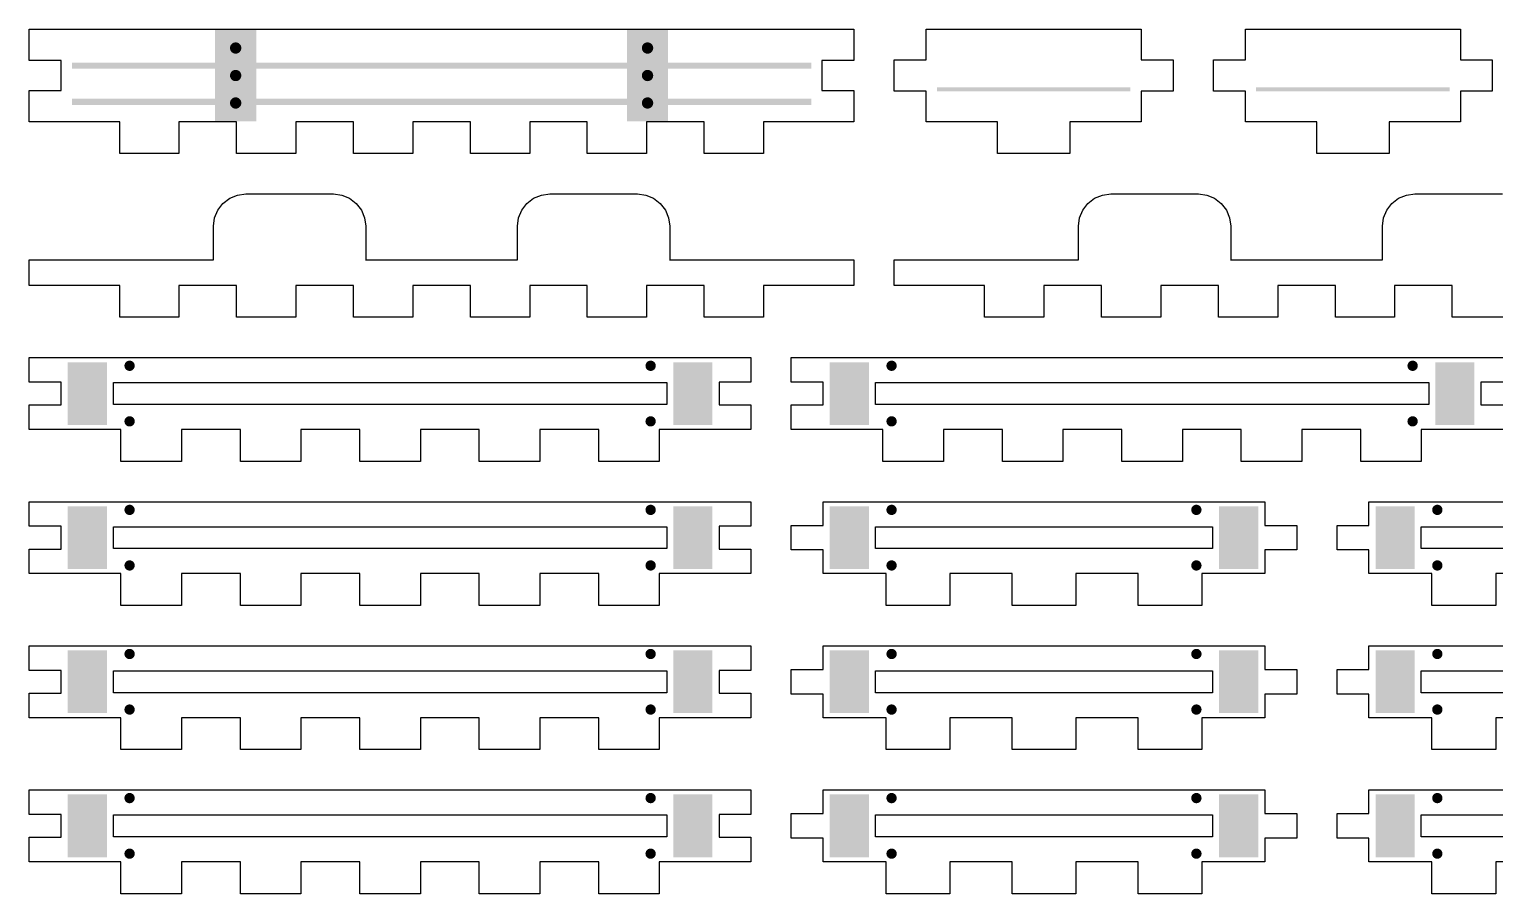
# Model space of a CAD drawing. Header units: millimetres. Extents: x 6 to 294, y 109 to 451.
# Drawn here: x 6 to 148.3, y 109 to 192.9 of the extents above; entities that cross this region are included whole.
import ezdxf

# ---------------------------------------------------------------- set-up
doc = ezdxf.new("R2010")
doc.units = ezdxf.units.MM
doc.layers.add('CUT', color=1, linetype='Continuous')
doc.layers.add('RASTER', color=7, linetype='Continuous')

msp = doc.modelspace()

# ---------------------------------------------------------------- hatches: boundary and pattern name
at = {"layer": 'RASTER'}
for points in [[(24, 192.901), (28, 192.901), (28, 184.001), (24, 184.001)], [(64, 192.901), (68, 192.901), (68, 184.001), (64, 184.001)], [(26.55, 191.121), (26.545, 191.049), (26.531, 190.978), (26.508, 190.91), (26.476, 190.846), (26.436, 190.786), (26.389, 190.732), (26.335, 190.684), (26.275, 190.644), (26.21, 190.613), (26.142, 190.59), (26.072, 190.575), (26, 190.571), (25.928, 190.575), (25.858, 190.59), (25.79, 190.613), (25.725, 190.644), (25.665, 190.684), (25.611, 190.732), (25.564, 190.786), (25.524, 190.846), (25.492, 190.91), (25.469, 190.978), (25.455, 191.049), (25.45, 191.121), (25.455, 191.193), (25.469, 191.263), (25.492, 191.331), (25.524, 191.396), (25.564, 191.456), (25.611, 191.51), (25.665, 191.557), (25.725, 191.597), (25.79, 191.629), (25.858, 191.652), (25.928, 191.666), (26, 191.671), (26.072, 191.666), (26.142, 191.652), (26.21, 191.629), (26.275, 191.597), (26.335, 191.557), (26.389, 191.51), (26.436, 191.456), (26.476, 191.396), (26.508, 191.331), (26.531, 191.263), (26.545, 191.193)], [(66.55, 191.121), (66.545, 191.049), (66.531, 190.978), (66.508, 190.91), (66.476, 190.846), (66.436, 190.786), (66.389, 190.732), (66.335, 190.684), (66.275, 190.644), (66.21, 190.613), (66.142, 190.59), (66.072, 190.575), (66, 190.571), (65.928, 190.575), (65.858, 190.59), (65.79, 190.613), (65.725, 190.644), (65.665, 190.684), (65.611, 190.732), (65.564, 190.786), (65.524, 190.846), (65.492, 190.91), (65.469, 190.978), (65.455, 191.049), (65.45, 191.121), (65.455, 191.193), (65.469, 191.263), (65.492, 191.331), (65.524, 191.396), (65.564, 191.456), (65.611, 191.51), (65.665, 191.557), (65.725, 191.597), (65.79, 191.629), (65.858, 191.652), (65.928, 191.666), (66, 191.671), (66.072, 191.666), (66.142, 191.652), (66.21, 191.629), (66.275, 191.597), (66.335, 191.557), (66.389, 191.51), (66.436, 191.456), (66.476, 191.396), (66.508, 191.331), (66.531, 191.263), (66.545, 191.193)], [(10.1, 189.701), (81.9, 189.701), (81.9, 189.101), (10.1, 189.101)], [(26.55, 188.451), (26.545, 188.379), (26.531, 188.308), (26.508, 188.24), (26.476, 188.176), (26.436, 188.116), (26.389, 188.062), (26.335, 188.014), (26.275, 187.974), (26.21, 187.943), (26.142, 187.92), (26.072, 187.905), (26, 187.901), (25.928, 187.905), (25.858, 187.92), (25.79, 187.943), (25.725, 187.974), (25.665, 188.014), (25.611, 188.062), (25.564, 188.116), (25.524, 188.176), (25.492, 188.24), (25.469, 188.308), (25.455, 188.379), (25.45, 188.451), (25.455, 188.523), (25.469, 188.593), (25.492, 188.661), (25.524, 188.726), (25.564, 188.786), (25.611, 188.84), (25.665, 188.887), (25.725, 188.927), (25.79, 188.959), (25.858, 188.982), (25.928, 188.996), (26, 189.001), (26.072, 188.996), (26.142, 188.982), (26.21, 188.959), (26.275, 188.927), (26.335, 188.887), (26.389, 188.84), (26.436, 188.786), (26.476, 188.726), (26.508, 188.661), (26.531, 188.593), (26.545, 188.523)], [(66.55, 188.451), (66.545, 188.379), (66.531, 188.308), (66.508, 188.24), (66.476, 188.176), (66.436, 188.116), (66.389, 188.062), (66.335, 188.014), (66.275, 187.974), (66.21, 187.943), (66.142, 187.92), (66.072, 187.905), (66, 187.901), (65.928, 187.905), (65.858, 187.92), (65.79, 187.943), (65.725, 187.974), (65.665, 188.014), (65.611, 188.062), (65.564, 188.116), (65.524, 188.176), (65.492, 188.24), (65.469, 188.308), (65.455, 188.379), (65.45, 188.451), (65.455, 188.523), (65.469, 188.593), (65.492, 188.661), (65.524, 188.726), (65.564, 188.786), (65.611, 188.84), (65.665, 188.887), (65.725, 188.927), (65.79, 188.959), (65.858, 188.982), (65.928, 188.996), (66, 189.001), (66.072, 188.996), (66.142, 188.982), (66.21, 188.959), (66.275, 188.927), (66.335, 188.887), (66.389, 188.84), (66.436, 188.786), (66.476, 188.726), (66.508, 188.661), (66.531, 188.593), (66.545, 188.523)], [(94.1, 187.301), (112.9, 187.301), (112.9, 186.901), (94.1, 186.901)], [(125.1, 187.301), (143.9, 187.301), (143.9, 186.901), (125.1, 186.901)], [(10.1, 186.201), (81.9, 186.201), (81.9, 185.601), (10.1, 185.601)], [(26.55, 185.781), (26.545, 185.709), (26.531, 185.638), (26.508, 185.57), (26.476, 185.506), (26.436, 185.446), (26.389, 185.392), (26.335, 185.344), (26.275, 185.304), (26.21, 185.273), (26.142, 185.25), (26.072, 185.235), (26, 185.231), (25.928, 185.235), (25.858, 185.25), (25.79, 185.273), (25.725, 185.304), (25.665, 185.344), (25.611, 185.392), (25.564, 185.446), (25.524, 185.506), (25.492, 185.57), (25.469, 185.638), (25.455, 185.709), (25.45, 185.781), (25.455, 185.853), (25.469, 185.923), (25.492, 185.991), (25.524, 186.056), (25.564, 186.116), (25.611, 186.17), (25.665, 186.217), (25.725, 186.257), (25.79, 186.289), (25.858, 186.312), (25.928, 186.326), (26, 186.331), (26.072, 186.326), (26.142, 186.312), (26.21, 186.289), (26.275, 186.257), (26.335, 186.217), (26.389, 186.17), (26.436, 186.116), (26.476, 186.056), (26.508, 185.991), (26.531, 185.923), (26.545, 185.853)], [(66.55, 185.781), (66.545, 185.709), (66.531, 185.638), (66.508, 185.57), (66.476, 185.506), (66.436, 185.446), (66.389, 185.392), (66.335, 185.344), (66.275, 185.304), (66.21, 185.273), (66.142, 185.25), (66.072, 185.235), (66, 185.231), (65.928, 185.235), (65.858, 185.25), (65.79, 185.273), (65.725, 185.304), (65.665, 185.344), (65.611, 185.392), (65.564, 185.446), (65.524, 185.506), (65.492, 185.57), (65.469, 185.638), (65.455, 185.709), (65.45, 185.781), (65.455, 185.853), (65.469, 185.923), (65.492, 185.991), (65.524, 186.056), (65.564, 186.116), (65.611, 186.17), (65.665, 186.217), (65.725, 186.257), (65.79, 186.289), (65.858, 186.312), (65.928, 186.326), (66, 186.331), (66.072, 186.326), (66.142, 186.312), (66.21, 186.289), (66.275, 186.257), (66.335, 186.217), (66.389, 186.17), (66.436, 186.116), (66.476, 186.056), (66.508, 185.991), (66.531, 185.923), (66.545, 185.853)], [(9.7, 160.601), (13.5, 160.601), (13.5, 154.501), (9.7, 154.501)], [(16.2, 160.251), (16.196, 160.186), (16.183, 160.121), (16.162, 160.059), (16.133, 160.001), (16.097, 159.946), (16.054, 159.897), (16.004, 159.854), (15.95, 159.818), (15.891, 159.789), (15.829, 159.768), (15.765, 159.755), (15.7, 159.751), (15.635, 159.755), (15.571, 159.768), (15.509, 159.789), (15.45, 159.818), (15.396, 159.854), (15.346, 159.897), (15.303, 159.946), (15.267, 160.001), (15.238, 160.059), (15.217, 160.121), (15.204, 160.186), (15.2, 160.251), (15.204, 160.316), (15.217, 160.38), (15.238, 160.442), (15.267, 160.501), (15.303, 160.555), (15.346, 160.604), (15.396, 160.647), (15.45, 160.684), (15.509, 160.713), (15.571, 160.734), (15.635, 160.747), (15.7, 160.751), (15.765, 160.747), (15.829, 160.734), (15.891, 160.713), (15.95, 160.684), (16.004, 160.647), (16.054, 160.604), (16.097, 160.555), (16.133, 160.501), (16.162, 160.442), (16.183, 160.38), (16.196, 160.316)], [(66.8, 160.251), (66.796, 160.186), (66.783, 160.121), (66.762, 160.059), (66.733, 160.001), (66.697, 159.946), (66.654, 159.897), (66.604, 159.854), (66.55, 159.818), (66.491, 159.789), (66.429, 159.768), (66.365, 159.755), (66.3, 159.751), (66.235, 159.755), (66.171, 159.768), (66.109, 159.789), (66.05, 159.818), (65.996, 159.854), (65.946, 159.897), (65.903, 159.946), (65.867, 160.001), (65.838, 160.059), (65.817, 160.121), (65.804, 160.186), (65.8, 160.251), (65.804, 160.316), (65.817, 160.38), (65.838, 160.442), (65.867, 160.501), (65.903, 160.555), (65.946, 160.604), (65.996, 160.647), (66.05, 160.684), (66.109, 160.713), (66.171, 160.734), (66.235, 160.747), (66.3, 160.751), (66.365, 160.747), (66.429, 160.734), (66.491, 160.713), (66.55, 160.684), (66.604, 160.647), (66.654, 160.604), (66.697, 160.555), (66.733, 160.501), (66.762, 160.442), (66.783, 160.38), (66.796, 160.316)], [(68.5, 160.601), (72.3, 160.601), (72.3, 154.501), (68.5, 154.501)], [(83.7, 160.601), (87.5, 160.601), (87.5, 154.501), (83.7, 154.501)], [(90.2, 160.251), (90.196, 160.186), (90.183, 160.121), (90.162, 160.059), (90.133, 160.001), (90.097, 159.946), (90.054, 159.897), (90.004, 159.854), (89.95, 159.818), (89.891, 159.789), (89.829, 159.768), (89.765, 159.755), (89.7, 159.751), (89.635, 159.755), (89.571, 159.768), (89.509, 159.789), (89.45, 159.818), (89.396, 159.854), (89.346, 159.897), (89.303, 159.946), (89.267, 160.001), (89.238, 160.059), (89.217, 160.121), (89.204, 160.186), (89.2, 160.251), (89.204, 160.316), (89.217, 160.38), (89.238, 160.442), (89.267, 160.501), (89.303, 160.555), (89.346, 160.604), (89.396, 160.647), (89.45, 160.684), (89.509, 160.713), (89.571, 160.734), (89.635, 160.747), (89.7, 160.751), (89.765, 160.747), (89.829, 160.734), (89.891, 160.713), (89.95, 160.684), (90.004, 160.647), (90.054, 160.604), (90.097, 160.555), (90.133, 160.501), (90.162, 160.442), (90.183, 160.38), (90.196, 160.316)], [(140.8, 160.251), (140.796, 160.186), (140.783, 160.121), (140.762, 160.059), (140.733, 160.001), (140.697, 159.946), (140.654, 159.897), (140.604, 159.854), (140.55, 159.818), (140.491, 159.789), (140.429, 159.768), (140.365, 159.755), (140.3, 159.751), (140.235, 159.755), (140.171, 159.768), (140.109, 159.789), (140.05, 159.818), (139.996, 159.854), (139.946, 159.897), (139.903, 159.946), (139.867, 160.001), (139.838, 160.059), (139.817, 160.121), (139.804, 160.186), (139.8, 160.251), (139.804, 160.316), (139.817, 160.38), (139.838, 160.442), (139.867, 160.501), (139.903, 160.555), (139.946, 160.604), (139.996, 160.647), (140.05, 160.684), (140.109, 160.713), (140.171, 160.734), (140.235, 160.747), (140.3, 160.751), (140.365, 160.747), (140.429, 160.734), (140.491, 160.713), (140.55, 160.684), (140.604, 160.647), (140.654, 160.604), (140.697, 160.555), (140.733, 160.501), (140.762, 160.442), (140.783, 160.38), (140.796, 160.316)], [(142.5, 160.601), (146.3, 160.601), (146.3, 154.501), (142.5, 154.501)], [(16.2, 154.851), (16.196, 154.786), (16.183, 154.721), (16.162, 154.659), (16.133, 154.601), (16.097, 154.546), (16.054, 154.497), (16.004, 154.454), (15.95, 154.418), (15.891, 154.389), (15.829, 154.368), (15.765, 154.355), (15.7, 154.351), (15.635, 154.355), (15.571, 154.368), (15.509, 154.389), (15.45, 154.418), (15.396, 154.454), (15.346, 154.497), (15.303, 154.546), (15.267, 154.601), (15.238, 154.659), (15.217, 154.721), (15.204, 154.786), (15.2, 154.851), (15.204, 154.916), (15.217, 154.98), (15.238, 155.042), (15.267, 155.101), (15.303, 155.155), (15.346, 155.204), (15.396, 155.247), (15.45, 155.284), (15.509, 155.313), (15.571, 155.334), (15.635, 155.347), (15.7, 155.351), (15.765, 155.347), (15.829, 155.334), (15.891, 155.313), (15.95, 155.284), (16.004, 155.247), (16.054, 155.204), (16.097, 155.155), (16.133, 155.101), (16.162, 155.042), (16.183, 154.98), (16.196, 154.916)], [(66.8, 154.851), (66.796, 154.786), (66.783, 154.721), (66.762, 154.659), (66.733, 154.601), (66.697, 154.546), (66.654, 154.497), (66.604, 154.454), (66.55, 154.418), (66.491, 154.389), (66.429, 154.368), (66.365, 154.355), (66.3, 154.351), (66.235, 154.355), (66.171, 154.368), (66.109, 154.389), (66.05, 154.418), (65.996, 154.454), (65.946, 154.497), (65.903, 154.546), (65.867, 154.601), (65.838, 154.659), (65.817, 154.721), (65.804, 154.786), (65.8, 154.851), (65.804, 154.916), (65.817, 154.98), (65.838, 155.042), (65.867, 155.101), (65.903, 155.155), (65.946, 155.204), (65.996, 155.247), (66.05, 155.284), (66.109, 155.313), (66.171, 155.334), (66.235, 155.347), (66.3, 155.351), (66.365, 155.347), (66.429, 155.334), (66.491, 155.313), (66.55, 155.284), (66.604, 155.247), (66.654, 155.204), (66.697, 155.155), (66.733, 155.101), (66.762, 155.042), (66.783, 154.98), (66.796, 154.916)], [(90.2, 154.851), (90.196, 154.786), (90.183, 154.721), (90.162, 154.659), (90.133, 154.601), (90.097, 154.546), (90.054, 154.497), (90.004, 154.454), (89.95, 154.418), (89.891, 154.389), (89.829, 154.368), (89.765, 154.355), (89.7, 154.351), (89.635, 154.355), (89.571, 154.368), (89.509, 154.389), (89.45, 154.418), (89.396, 154.454), (89.346, 154.497), (89.303, 154.546), (89.267, 154.601), (89.238, 154.659), (89.217, 154.721), (89.204, 154.786), (89.2, 154.851), (89.204, 154.916), (89.217, 154.98), (89.238, 155.042), (89.267, 155.101), (89.303, 155.155), (89.346, 155.204), (89.396, 155.247), (89.45, 155.284), (89.509, 155.313), (89.571, 155.334), (89.635, 155.347), (89.7, 155.351), (89.765, 155.347), (89.829, 155.334), (89.891, 155.313), (89.95, 155.284), (90.004, 155.247), (90.054, 155.204), (90.097, 155.155), (90.133, 155.101), (90.162, 155.042), (90.183, 154.98), (90.196, 154.916)], [(140.8, 154.851), (140.796, 154.786), (140.783, 154.721), (140.762, 154.659), (140.733, 154.601), (140.697, 154.546), (140.654, 154.497), (140.604, 154.454), (140.55, 154.418), (140.491, 154.389), (140.429, 154.368), (140.365, 154.355), (140.3, 154.351), (140.235, 154.355), (140.171, 154.368), (140.109, 154.389), (140.05, 154.418), (139.996, 154.454), (139.946, 154.497), (139.903, 154.546), (139.867, 154.601), (139.838, 154.659), (139.817, 154.721), (139.804, 154.786), (139.8, 154.851), (139.804, 154.916), (139.817, 154.98), (139.838, 155.042), (139.867, 155.101), (139.903, 155.155), (139.946, 155.204), (139.996, 155.247), (140.05, 155.284), (140.109, 155.313), (140.171, 155.334), (140.235, 155.347), (140.3, 155.351), (140.365, 155.347), (140.429, 155.334), (140.491, 155.313), (140.55, 155.284), (140.604, 155.247), (140.654, 155.204), (140.697, 155.155), (140.733, 155.101), (140.762, 155.042), (140.783, 154.98), (140.796, 154.916)], [(9.7, 146.601), (13.5, 146.601), (13.5, 140.501), (9.7, 140.501)], [(16.2, 146.251), (16.196, 146.186), (16.183, 146.121), (16.162, 146.059), (16.133, 146.001), (16.097, 145.946), (16.054, 145.897), (16.004, 145.854), (15.95, 145.818), (15.891, 145.789), (15.829, 145.768), (15.765, 145.755), (15.7, 145.751), (15.635, 145.755), (15.571, 145.768), (15.509, 145.789), (15.45, 145.818), (15.396, 145.854), (15.346, 145.897), (15.303, 145.946), (15.267, 146.001), (15.238, 146.059), (15.217, 146.121), (15.204, 146.186), (15.2, 146.251), (15.204, 146.316), (15.217, 146.38), (15.238, 146.442), (15.267, 146.501), (15.303, 146.555), (15.346, 146.604), (15.396, 146.647), (15.45, 146.684), (15.509, 146.713), (15.571, 146.734), (15.635, 146.747), (15.7, 146.751), (15.765, 146.747), (15.829, 146.734), (15.891, 146.713), (15.95, 146.684), (16.004, 146.647), (16.054, 146.604), (16.097, 146.555), (16.133, 146.501), (16.162, 146.442), (16.183, 146.38), (16.196, 146.316)], [(66.8, 146.251), (66.796, 146.186), (66.783, 146.121), (66.762, 146.059), (66.733, 146.001), (66.697, 145.946), (66.654, 145.897), (66.604, 145.854), (66.55, 145.818), (66.491, 145.789), (66.429, 145.768), (66.365, 145.755), (66.3, 145.751), (66.235, 145.755), (66.171, 145.768), (66.109, 145.789), (66.05, 145.818), (65.996, 145.854), (65.946, 145.897), (65.903, 145.946), (65.867, 146.001), (65.838, 146.059), (65.817, 146.121), (65.804, 146.186), (65.8, 146.251), (65.804, 146.316), (65.817, 146.38), (65.838, 146.442), (65.867, 146.501), (65.903, 146.555), (65.946, 146.604), (65.996, 146.647), (66.05, 146.684), (66.109, 146.713), (66.171, 146.734), (66.235, 146.747), (66.3, 146.751), (66.365, 146.747), (66.429, 146.734), (66.491, 146.713), (66.55, 146.684), (66.604, 146.647), (66.654, 146.604), (66.697, 146.555), (66.733, 146.501), (66.762, 146.442), (66.783, 146.38), (66.796, 146.316)], [(68.5, 146.601), (72.3, 146.601), (72.3, 140.501), (68.5, 140.501)], [(83.7, 146.601), (87.5, 146.601), (87.5, 140.501), (83.7, 140.501)], [(90.2, 146.251), (90.196, 146.186), (90.183, 146.121), (90.162, 146.059), (90.133, 146.001), (90.097, 145.946), (90.054, 145.897), (90.004, 145.854), (89.95, 145.818), (89.891, 145.789), (89.829, 145.768), (89.765, 145.755), (89.7, 145.751), (89.635, 145.755), (89.571, 145.768), (89.509, 145.789), (89.45, 145.818), (89.396, 145.854), (89.346, 145.897), (89.303, 145.946), (89.267, 146.001), (89.238, 146.059), (89.217, 146.121), (89.204, 146.186), (89.2, 146.251), (89.204, 146.316), (89.217, 146.38), (89.238, 146.442), (89.267, 146.501), (89.303, 146.555), (89.346, 146.604), (89.396, 146.647), (89.45, 146.684), (89.509, 146.713), (89.571, 146.734), (89.635, 146.747), (89.7, 146.751), (89.765, 146.747), (89.829, 146.734), (89.891, 146.713), (89.95, 146.684), (90.004, 146.647), (90.054, 146.604), (90.097, 146.555), (90.133, 146.501), (90.162, 146.442), (90.183, 146.38), (90.196, 146.316)], [(119.8, 146.251), (119.796, 146.186), (119.783, 146.121), (119.762, 146.059), (119.733, 146.001), (119.697, 145.946), (119.654, 145.897), (119.604, 145.854), (119.55, 145.818), (119.491, 145.789), (119.429, 145.768), (119.365, 145.755), (119.3, 145.751), (119.235, 145.755), (119.171, 145.768), (119.109, 145.789), (119.05, 145.818), (118.996, 145.854), (118.946, 145.897), (118.903, 145.946), (118.867, 146.001), (118.838, 146.059), (118.817, 146.121), (118.804, 146.186), (118.8, 146.251), (118.804, 146.316), (118.817, 146.38), (118.838, 146.442), (118.867, 146.501), (118.903, 146.555), (118.946, 146.604), (118.996, 146.647), (119.05, 146.684), (119.109, 146.713), (119.171, 146.734), (119.235, 146.747), (119.3, 146.751), (119.365, 146.747), (119.429, 146.734), (119.491, 146.713), (119.55, 146.684), (119.604, 146.647), (119.654, 146.604), (119.697, 146.555), (119.733, 146.501), (119.762, 146.442), (119.783, 146.38), (119.796, 146.316)], [(121.5, 146.601), (125.3, 146.601), (125.3, 140.501), (121.5, 140.501)], [(136.7, 146.601), (140.5, 146.601), (140.5, 140.501), (136.7, 140.501)], [(143.2, 146.251), (143.196, 146.186), (143.183, 146.121), (143.162, 146.059), (143.133, 146.001), (143.097, 145.946), (143.054, 145.897), (143.004, 145.854), (142.95, 145.818), (142.891, 145.789), (142.829, 145.768), (142.765, 145.755), (142.7, 145.751), (142.635, 145.755), (142.571, 145.768), (142.509, 145.789), (142.45, 145.818), (142.396, 145.854), (142.346, 145.897), (142.303, 145.946), (142.267, 146.001), (142.238, 146.059), (142.217, 146.121), (142.204, 146.186), (142.2, 146.251), (142.204, 146.316), (142.217, 146.38), (142.238, 146.442), (142.267, 146.501), (142.303, 146.555), (142.346, 146.604), (142.396, 146.647), (142.45, 146.684), (142.509, 146.713), (142.571, 146.734), (142.635, 146.747), (142.7, 146.751), (142.765, 146.747), (142.829, 146.734), (142.891, 146.713), (142.95, 146.684), (143.004, 146.647), (143.054, 146.604), (143.097, 146.555), (143.133, 146.501), (143.162, 146.442), (143.183, 146.38), (143.196, 146.316)], [(16.2, 140.851), (16.196, 140.786), (16.183, 140.721), (16.162, 140.659), (16.133, 140.601), (16.097, 140.546), (16.054, 140.497), (16.004, 140.454), (15.95, 140.418), (15.891, 140.389), (15.829, 140.368), (15.765, 140.355), (15.7, 140.351), (15.635, 140.355), (15.571, 140.368), (15.509, 140.389), (15.45, 140.418), (15.396, 140.454), (15.346, 140.497), (15.303, 140.546), (15.267, 140.601), (15.238, 140.659), (15.217, 140.721), (15.204, 140.786), (15.2, 140.851), (15.204, 140.916), (15.217, 140.98), (15.238, 141.042), (15.267, 141.101), (15.303, 141.155), (15.346, 141.204), (15.396, 141.247), (15.45, 141.284), (15.509, 141.313), (15.571, 141.334), (15.635, 141.347), (15.7, 141.351), (15.765, 141.347), (15.829, 141.334), (15.891, 141.313), (15.95, 141.284), (16.004, 141.247), (16.054, 141.204), (16.097, 141.155), (16.133, 141.101), (16.162, 141.042), (16.183, 140.98), (16.196, 140.916)], [(66.8, 140.851), (66.796, 140.786), (66.783, 140.721), (66.762, 140.659), (66.733, 140.601), (66.697, 140.546), (66.654, 140.497), (66.604, 140.454), (66.55, 140.418), (66.491, 140.389), (66.429, 140.368), (66.365, 140.355), (66.3, 140.351), (66.235, 140.355), (66.171, 140.368), (66.109, 140.389), (66.05, 140.418), (65.996, 140.454), (65.946, 140.497), (65.903, 140.546), (65.867, 140.601), (65.838, 140.659), (65.817, 140.721), (65.804, 140.786), (65.8, 140.851), (65.804, 140.916), (65.817, 140.98), (65.838, 141.042), (65.867, 141.101), (65.903, 141.155), (65.946, 141.204), (65.996, 141.247), (66.05, 141.284), (66.109, 141.313), (66.171, 141.334), (66.235, 141.347), (66.3, 141.351), (66.365, 141.347), (66.429, 141.334), (66.491, 141.313), (66.55, 141.284), (66.604, 141.247), (66.654, 141.204), (66.697, 141.155), (66.733, 141.101), (66.762, 141.042), (66.783, 140.98), (66.796, 140.916)], [(90.2, 140.851), (90.196, 140.786), (90.183, 140.721), (90.162, 140.659), (90.133, 140.601), (90.097, 140.546), (90.054, 140.497), (90.004, 140.454), (89.95, 140.418), (89.891, 140.389), (89.829, 140.368), (89.765, 140.355), (89.7, 140.351), (89.635, 140.355), (89.571, 140.368), (89.509, 140.389), (89.45, 140.418), (89.396, 140.454), (89.346, 140.497), (89.303, 140.546), (89.267, 140.601), (89.238, 140.659), (89.217, 140.721), (89.204, 140.786), (89.2, 140.851), (89.204, 140.916), (89.217, 140.98), (89.238, 141.042), (89.267, 141.101), (89.303, 141.155), (89.346, 141.204), (89.396, 141.247), (89.45, 141.284), (89.509, 141.313), (89.571, 141.334), (89.635, 141.347), (89.7, 141.351), (89.765, 141.347), (89.829, 141.334), (89.891, 141.313), (89.95, 141.284), (90.004, 141.247), (90.054, 141.204), (90.097, 141.155), (90.133, 141.101), (90.162, 141.042), (90.183, 140.98), (90.196, 140.916)], [(119.8, 140.851), (119.796, 140.786), (119.783, 140.721), (119.762, 140.659), (119.733, 140.601), (119.697, 140.546), (119.654, 140.497), (119.604, 140.454), (119.55, 140.418), (119.491, 140.389), (119.429, 140.368), (119.365, 140.355), (119.3, 140.351), (119.235, 140.355), (119.171, 140.368), (119.109, 140.389), (119.05, 140.418), (118.996, 140.454), (118.946, 140.497), (118.903, 140.546), (118.867, 140.601), (118.838, 140.659), (118.817, 140.721), (118.804, 140.786), (118.8, 140.851), (118.804, 140.916), (118.817, 140.98), (118.838, 141.042), (118.867, 141.101), (118.903, 141.155), (118.946, 141.204), (118.996, 141.247), (119.05, 141.284), (119.109, 141.313), (119.171, 141.334), (119.235, 141.347), (119.3, 141.351), (119.365, 141.347), (119.429, 141.334), (119.491, 141.313), (119.55, 141.284), (119.604, 141.247), (119.654, 141.204), (119.697, 141.155), (119.733, 141.101), (119.762, 141.042), (119.783, 140.98), (119.796, 140.916)], [(143.2, 140.851), (143.196, 140.786), (143.183, 140.721), (143.162, 140.659), (143.133, 140.601), (143.097, 140.546), (143.054, 140.497), (143.004, 140.454), (142.95, 140.418), (142.891, 140.389), (142.829, 140.368), (142.765, 140.355), (142.7, 140.351), (142.635, 140.355), (142.571, 140.368), (142.509, 140.389), (142.45, 140.418), (142.396, 140.454), (142.346, 140.497), (142.303, 140.546), (142.267, 140.601), (142.238, 140.659), (142.217, 140.721), (142.204, 140.786), (142.2, 140.851), (142.204, 140.916), (142.217, 140.98), (142.238, 141.042), (142.267, 141.101), (142.303, 141.155), (142.346, 141.204), (142.396, 141.247), (142.45, 141.284), (142.509, 141.313), (142.571, 141.334), (142.635, 141.347), (142.7, 141.351), (142.765, 141.347), (142.829, 141.334), (142.891, 141.313), (142.95, 141.284), (143.004, 141.247), (143.054, 141.204), (143.097, 141.155), (143.133, 141.101), (143.162, 141.042), (143.183, 140.98), (143.196, 140.916)], [(9.7, 132.601), (13.5, 132.601), (13.5, 126.501), (9.7, 126.501)], [(16.2, 132.251), (16.196, 132.186), (16.183, 132.121), (16.162, 132.059), (16.133, 132.001), (16.097, 131.946), (16.054, 131.897), (16.004, 131.854), (15.95, 131.818), (15.891, 131.789), (15.829, 131.768), (15.765, 131.755), (15.7, 131.751), (15.635, 131.755), (15.571, 131.768), (15.509, 131.789), (15.45, 131.818), (15.396, 131.854), (15.346, 131.897), (15.303, 131.946), (15.267, 132.001), (15.238, 132.059), (15.217, 132.121), (15.204, 132.186), (15.2, 132.251), (15.204, 132.316), (15.217, 132.38), (15.238, 132.442), (15.267, 132.501), (15.303, 132.555), (15.346, 132.604), (15.396, 132.647), (15.45, 132.684), (15.509, 132.713), (15.571, 132.734), (15.635, 132.747), (15.7, 132.751), (15.765, 132.747), (15.829, 132.734), (15.891, 132.713), (15.95, 132.684), (16.004, 132.647), (16.054, 132.604), (16.097, 132.555), (16.133, 132.501), (16.162, 132.442), (16.183, 132.38), (16.196, 132.316)], [(66.8, 132.251), (66.796, 132.186), (66.783, 132.121), (66.762, 132.059), (66.733, 132.001), (66.697, 131.946), (66.654, 131.897), (66.604, 131.854), (66.55, 131.818), (66.491, 131.789), (66.429, 131.768), (66.365, 131.755), (66.3, 131.751), (66.235, 131.755), (66.171, 131.768), (66.109, 131.789), (66.05, 131.818), (65.996, 131.854), (65.946, 131.897), (65.903, 131.946), (65.867, 132.001), (65.838, 132.059), (65.817, 132.121), (65.804, 132.186), (65.8, 132.251), (65.804, 132.316), (65.817, 132.38), (65.838, 132.442), (65.867, 132.501), (65.903, 132.555), (65.946, 132.604), (65.996, 132.647), (66.05, 132.684), (66.109, 132.713), (66.171, 132.734), (66.235, 132.747), (66.3, 132.751), (66.365, 132.747), (66.429, 132.734), (66.491, 132.713), (66.55, 132.684), (66.604, 132.647), (66.654, 132.604), (66.697, 132.555), (66.733, 132.501), (66.762, 132.442), (66.783, 132.38), (66.796, 132.316)], [(68.5, 132.601), (72.3, 132.601), (72.3, 126.501), (68.5, 126.501)], [(83.7, 132.601), (87.5, 132.601), (87.5, 126.501), (83.7, 126.501)], [(90.2, 132.251), (90.196, 132.186), (90.183, 132.121), (90.162, 132.059), (90.133, 132.001), (90.097, 131.946), (90.054, 131.897), (90.004, 131.854), (89.95, 131.818), (89.891, 131.789), (89.829, 131.768), (89.765, 131.755), (89.7, 131.751), (89.635, 131.755), (89.571, 131.768), (89.509, 131.789), (89.45, 131.818), (89.396, 131.854), (89.346, 131.897), (89.303, 131.946), (89.267, 132.001), (89.238, 132.059), (89.217, 132.121), (89.204, 132.186), (89.2, 132.251), (89.204, 132.316), (89.217, 132.38), (89.238, 132.442), (89.267, 132.501), (89.303, 132.555), (89.346, 132.604), (89.396, 132.647), (89.45, 132.684), (89.509, 132.713), (89.571, 132.734), (89.635, 132.747), (89.7, 132.751), (89.765, 132.747), (89.829, 132.734), (89.891, 132.713), (89.95, 132.684), (90.004, 132.647), (90.054, 132.604), (90.097, 132.555), (90.133, 132.501), (90.162, 132.442), (90.183, 132.38), (90.196, 132.316)], [(119.8, 132.251), (119.796, 132.186), (119.783, 132.121), (119.762, 132.059), (119.733, 132.001), (119.697, 131.946), (119.654, 131.897), (119.604, 131.854), (119.55, 131.818), (119.491, 131.789), (119.429, 131.768), (119.365, 131.755), (119.3, 131.751), (119.235, 131.755), (119.171, 131.768), (119.109, 131.789), (119.05, 131.818), (118.996, 131.854), (118.946, 131.897), (118.903, 131.946), (118.867, 132.001), (118.838, 132.059), (118.817, 132.121), (118.804, 132.186), (118.8, 132.251), (118.804, 132.316), (118.817, 132.38), (118.838, 132.442), (118.867, 132.501), (118.903, 132.555), (118.946, 132.604), (118.996, 132.647), (119.05, 132.684), (119.109, 132.713), (119.171, 132.734), (119.235, 132.747), (119.3, 132.751), (119.365, 132.747), (119.429, 132.734), (119.491, 132.713), (119.55, 132.684), (119.604, 132.647), (119.654, 132.604), (119.697, 132.555), (119.733, 132.501), (119.762, 132.442), (119.783, 132.38), (119.796, 132.316)], [(121.5, 132.601), (125.3, 132.601), (125.3, 126.501), (121.5, 126.501)], [(136.7, 132.601), (140.5, 132.601), (140.5, 126.501), (136.7, 126.501)], [(143.2, 132.251), (143.196, 132.186), (143.183, 132.121), (143.162, 132.059), (143.133, 132.001), (143.097, 131.946), (143.054, 131.897), (143.004, 131.854), (142.95, 131.818), (142.891, 131.789), (142.829, 131.768), (142.765, 131.755), (142.7, 131.751), (142.635, 131.755), (142.571, 131.768), (142.509, 131.789), (142.45, 131.818), (142.396, 131.854), (142.346, 131.897), (142.303, 131.946), (142.267, 132.001), (142.238, 132.059), (142.217, 132.121), (142.204, 132.186), (142.2, 132.251), (142.204, 132.316), (142.217, 132.38), (142.238, 132.442), (142.267, 132.501), (142.303, 132.555), (142.346, 132.604), (142.396, 132.647), (142.45, 132.684), (142.509, 132.713), (142.571, 132.734), (142.635, 132.747), (142.7, 132.751), (142.765, 132.747), (142.829, 132.734), (142.891, 132.713), (142.95, 132.684), (143.004, 132.647), (143.054, 132.604), (143.097, 132.555), (143.133, 132.501), (143.162, 132.442), (143.183, 132.38), (143.196, 132.316)], [(16.2, 126.851), (16.196, 126.786), (16.183, 126.721), (16.162, 126.659), (16.133, 126.601), (16.097, 126.546), (16.054, 126.497), (16.004, 126.454), (15.95, 126.418), (15.891, 126.389), (15.829, 126.368), (15.765, 126.355), (15.7, 126.351), (15.635, 126.355), (15.571, 126.368), (15.509, 126.389), (15.45, 126.418), (15.396, 126.454), (15.346, 126.497), (15.303, 126.546), (15.267, 126.601), (15.238, 126.659), (15.217, 126.721), (15.204, 126.786), (15.2, 126.851), (15.204, 126.916), (15.217, 126.98), (15.238, 127.042), (15.267, 127.101), (15.303, 127.155), (15.346, 127.204), (15.396, 127.247), (15.45, 127.284), (15.509, 127.313), (15.571, 127.334), (15.635, 127.347), (15.7, 127.351), (15.765, 127.347), (15.829, 127.334), (15.891, 127.313), (15.95, 127.284), (16.004, 127.247), (16.054, 127.204), (16.097, 127.155), (16.133, 127.101), (16.162, 127.042), (16.183, 126.98), (16.196, 126.916)], [(66.8, 126.851), (66.796, 126.786), (66.783, 126.721), (66.762, 126.659), (66.733, 126.601), (66.697, 126.546), (66.654, 126.497), (66.604, 126.454), (66.55, 126.418), (66.491, 126.389), (66.429, 126.368), (66.365, 126.355), (66.3, 126.351), (66.235, 126.355), (66.171, 126.368), (66.109, 126.389), (66.05, 126.418), (65.996, 126.454), (65.946, 126.497), (65.903, 126.546), (65.867, 126.601), (65.838, 126.659), (65.817, 126.721), (65.804, 126.786), (65.8, 126.851), (65.804, 126.916), (65.817, 126.98), (65.838, 127.042), (65.867, 127.101), (65.903, 127.155), (65.946, 127.204), (65.996, 127.247), (66.05, 127.284), (66.109, 127.313), (66.171, 127.334), (66.235, 127.347), (66.3, 127.351), (66.365, 127.347), (66.429, 127.334), (66.491, 127.313), (66.55, 127.284), (66.604, 127.247), (66.654, 127.204), (66.697, 127.155), (66.733, 127.101), (66.762, 127.042), (66.783, 126.98), (66.796, 126.916)], [(90.2, 126.851), (90.196, 126.786), (90.183, 126.721), (90.162, 126.659), (90.133, 126.601), (90.097, 126.546), (90.054, 126.497), (90.004, 126.454), (89.95, 126.418), (89.891, 126.389), (89.829, 126.368), (89.765, 126.355), (89.7, 126.351), (89.635, 126.355), (89.571, 126.368), (89.509, 126.389), (89.45, 126.418), (89.396, 126.454), (89.346, 126.497), (89.303, 126.546), (89.267, 126.601), (89.238, 126.659), (89.217, 126.721), (89.204, 126.786), (89.2, 126.851), (89.204, 126.916), (89.217, 126.98), (89.238, 127.042), (89.267, 127.101), (89.303, 127.155), (89.346, 127.204), (89.396, 127.247), (89.45, 127.284), (89.509, 127.313), (89.571, 127.334), (89.635, 127.347), (89.7, 127.351), (89.765, 127.347), (89.829, 127.334), (89.891, 127.313), (89.95, 127.284), (90.004, 127.247), (90.054, 127.204), (90.097, 127.155), (90.133, 127.101), (90.162, 127.042), (90.183, 126.98), (90.196, 126.916)], [(119.8, 126.851), (119.796, 126.786), (119.783, 126.721), (119.762, 126.659), (119.733, 126.601), (119.697, 126.546), (119.654, 126.497), (119.604, 126.454), (119.55, 126.418), (119.491, 126.389), (119.429, 126.368), (119.365, 126.355), (119.3, 126.351), (119.235, 126.355), (119.171, 126.368), (119.109, 126.389), (119.05, 126.418), (118.996, 126.454), (118.946, 126.497), (118.903, 126.546), (118.867, 126.601), (118.838, 126.659), (118.817, 126.721), (118.804, 126.786), (118.8, 126.851), (118.804, 126.916), (118.817, 126.98), (118.838, 127.042), (118.867, 127.101), (118.903, 127.155), (118.946, 127.204), (118.996, 127.247), (119.05, 127.284), (119.109, 127.313), (119.171, 127.334), (119.235, 127.347), (119.3, 127.351), (119.365, 127.347), (119.429, 127.334), (119.491, 127.313), (119.55, 127.284), (119.604, 127.247), (119.654, 127.204), (119.697, 127.155), (119.733, 127.101), (119.762, 127.042), (119.783, 126.98), (119.796, 126.916)], [(143.2, 126.851), (143.196, 126.786), (143.183, 126.721), (143.162, 126.659), (143.133, 126.601), (143.097, 126.546), (143.054, 126.497), (143.004, 126.454), (142.95, 126.418), (142.891, 126.389), (142.829, 126.368), (142.765, 126.355), (142.7, 126.351), (142.635, 126.355), (142.571, 126.368), (142.509, 126.389), (142.45, 126.418), (142.396, 126.454), (142.346, 126.497), (142.303, 126.546), (142.267, 126.601), (142.238, 126.659), (142.217, 126.721), (142.204, 126.786), (142.2, 126.851), (142.204, 126.916), (142.217, 126.98), (142.238, 127.042), (142.267, 127.101), (142.303, 127.155), (142.346, 127.204), (142.396, 127.247), (142.45, 127.284), (142.509, 127.313), (142.571, 127.334), (142.635, 127.347), (142.7, 127.351), (142.765, 127.347), (142.829, 127.334), (142.891, 127.313), (142.95, 127.284), (143.004, 127.247), (143.054, 127.204), (143.097, 127.155), (143.133, 127.101), (143.162, 127.042), (143.183, 126.98), (143.196, 126.916)], [(9.7, 118.601), (13.5, 118.601), (13.5, 112.501), (9.7, 112.501)], [(16.2, 118.251), (16.196, 118.186), (16.183, 118.121), (16.162, 118.059), (16.133, 118.001), (16.097, 117.946), (16.054, 117.897), (16.004, 117.854), (15.95, 117.818), (15.891, 117.789), (15.829, 117.768), (15.765, 117.755), (15.7, 117.751), (15.635, 117.755), (15.571, 117.768), (15.509, 117.789), (15.45, 117.818), (15.396, 117.854), (15.346, 117.897), (15.303, 117.946), (15.267, 118.001), (15.238, 118.059), (15.217, 118.121), (15.204, 118.186), (15.2, 118.251), (15.204, 118.316), (15.217, 118.38), (15.238, 118.442), (15.267, 118.501), (15.303, 118.555), (15.346, 118.604), (15.396, 118.647), (15.45, 118.684), (15.509, 118.713), (15.571, 118.734), (15.635, 118.747), (15.7, 118.751), (15.765, 118.747), (15.829, 118.734), (15.891, 118.713), (15.95, 118.684), (16.004, 118.647), (16.054, 118.604), (16.097, 118.555), (16.133, 118.501), (16.162, 118.442), (16.183, 118.38), (16.196, 118.316)], [(66.8, 118.251), (66.796, 118.186), (66.783, 118.121), (66.762, 118.059), (66.733, 118.001), (66.697, 117.946), (66.654, 117.897), (66.604, 117.854), (66.55, 117.818), (66.491, 117.789), (66.429, 117.768), (66.365, 117.755), (66.3, 117.751), (66.235, 117.755), (66.171, 117.768), (66.109, 117.789), (66.05, 117.818), (65.996, 117.854), (65.946, 117.897), (65.903, 117.946), (65.867, 118.001), (65.838, 118.059), (65.817, 118.121), (65.804, 118.186), (65.8, 118.251), (65.804, 118.316), (65.817, 118.38), (65.838, 118.442), (65.867, 118.501), (65.903, 118.555), (65.946, 118.604), (65.996, 118.647), (66.05, 118.684), (66.109, 118.713), (66.171, 118.734), (66.235, 118.747), (66.3, 118.751), (66.365, 118.747), (66.429, 118.734), (66.491, 118.713), (66.55, 118.684), (66.604, 118.647), (66.654, 118.604), (66.697, 118.555), (66.733, 118.501), (66.762, 118.442), (66.783, 118.38), (66.796, 118.316)], [(68.5, 118.601), (72.3, 118.601), (72.3, 112.501), (68.5, 112.501)], [(83.7, 118.601), (87.5, 118.601), (87.5, 112.501), (83.7, 112.501)], [(90.2, 118.251), (90.196, 118.186), (90.183, 118.121), (90.162, 118.059), (90.133, 118.001), (90.097, 117.946), (90.054, 117.897), (90.004, 117.854), (89.95, 117.818), (89.891, 117.789), (89.829, 117.768), (89.765, 117.755), (89.7, 117.751), (89.635, 117.755), (89.571, 117.768), (89.509, 117.789), (89.45, 117.818), (89.396, 117.854), (89.346, 117.897), (89.303, 117.946), (89.267, 118.001), (89.238, 118.059), (89.217, 118.121), (89.204, 118.186), (89.2, 118.251), (89.204, 118.316), (89.217, 118.38), (89.238, 118.442), (89.267, 118.501), (89.303, 118.555), (89.346, 118.604), (89.396, 118.647), (89.45, 118.684), (89.509, 118.713), (89.571, 118.734), (89.635, 118.747), (89.7, 118.751), (89.765, 118.747), (89.829, 118.734), (89.891, 118.713), (89.95, 118.684), (90.004, 118.647), (90.054, 118.604), (90.097, 118.555), (90.133, 118.501), (90.162, 118.442), (90.183, 118.38), (90.196, 118.316)], [(119.8, 118.251), (119.796, 118.186), (119.783, 118.121), (119.762, 118.059), (119.733, 118.001), (119.697, 117.946), (119.654, 117.897), (119.604, 117.854), (119.55, 117.818), (119.491, 117.789), (119.429, 117.768), (119.365, 117.755), (119.3, 117.751), (119.235, 117.755), (119.171, 117.768), (119.109, 117.789), (119.05, 117.818), (118.996, 117.854), (118.946, 117.897), (118.903, 117.946), (118.867, 118.001), (118.838, 118.059), (118.817, 118.121), (118.804, 118.186), (118.8, 118.251), (118.804, 118.316), (118.817, 118.38), (118.838, 118.442), (118.867, 118.501), (118.903, 118.555), (118.946, 118.604), (118.996, 118.647), (119.05, 118.684), (119.109, 118.713), (119.171, 118.734), (119.235, 118.747), (119.3, 118.751), (119.365, 118.747), (119.429, 118.734), (119.491, 118.713), (119.55, 118.684), (119.604, 118.647), (119.654, 118.604), (119.697, 118.555), (119.733, 118.501), (119.762, 118.442), (119.783, 118.38), (119.796, 118.316)], [(121.5, 118.601), (125.3, 118.601), (125.3, 112.501), (121.5, 112.501)], [(136.7, 118.601), (140.5, 118.601), (140.5, 112.501), (136.7, 112.501)], [(143.2, 118.251), (143.196, 118.186), (143.183, 118.121), (143.162, 118.059), (143.133, 118.001), (143.097, 117.946), (143.054, 117.897), (143.004, 117.854), (142.95, 117.818), (142.891, 117.789), (142.829, 117.768), (142.765, 117.755), (142.7, 117.751), (142.635, 117.755), (142.571, 117.768), (142.509, 117.789), (142.45, 117.818), (142.396, 117.854), (142.346, 117.897), (142.303, 117.946), (142.267, 118.001), (142.238, 118.059), (142.217, 118.121), (142.204, 118.186), (142.2, 118.251), (142.204, 118.316), (142.217, 118.38), (142.238, 118.442), (142.267, 118.501), (142.303, 118.555), (142.346, 118.604), (142.396, 118.647), (142.45, 118.684), (142.509, 118.713), (142.571, 118.734), (142.635, 118.747), (142.7, 118.751), (142.765, 118.747), (142.829, 118.734), (142.891, 118.713), (142.95, 118.684), (143.004, 118.647), (143.054, 118.604), (143.097, 118.555), (143.133, 118.501), (143.162, 118.442), (143.183, 118.38), (143.196, 118.316)], [(16.2, 112.851), (16.196, 112.786), (16.183, 112.721), (16.162, 112.659), (16.133, 112.601), (16.097, 112.546), (16.054, 112.497), (16.004, 112.454), (15.95, 112.418), (15.891, 112.389), (15.829, 112.368), (15.765, 112.355), (15.7, 112.351), (15.635, 112.355), (15.571, 112.368), (15.509, 112.389), (15.45, 112.418), (15.396, 112.454), (15.346, 112.497), (15.303, 112.546), (15.267, 112.601), (15.238, 112.659), (15.217, 112.721), (15.204, 112.786), (15.2, 112.851), (15.204, 112.916), (15.217, 112.98), (15.238, 113.042), (15.267, 113.101), (15.303, 113.155), (15.346, 113.204), (15.396, 113.247), (15.45, 113.284), (15.509, 113.313), (15.571, 113.334), (15.635, 113.347), (15.7, 113.351), (15.765, 113.347), (15.829, 113.334), (15.891, 113.313), (15.95, 113.284), (16.004, 113.247), (16.054, 113.204), (16.097, 113.155), (16.133, 113.101), (16.162, 113.042), (16.183, 112.98), (16.196, 112.916)], [(66.8, 112.851), (66.796, 112.786), (66.783, 112.721), (66.762, 112.659), (66.733, 112.601), (66.697, 112.546), (66.654, 112.497), (66.604, 112.454), (66.55, 112.418), (66.491, 112.389), (66.429, 112.368), (66.365, 112.355), (66.3, 112.351), (66.235, 112.355), (66.171, 112.368), (66.109, 112.389), (66.05, 112.418), (65.996, 112.454), (65.946, 112.497), (65.903, 112.546), (65.867, 112.601), (65.838, 112.659), (65.817, 112.721), (65.804, 112.786), (65.8, 112.851), (65.804, 112.916), (65.817, 112.98), (65.838, 113.042), (65.867, 113.101), (65.903, 113.155), (65.946, 113.204), (65.996, 113.247), (66.05, 113.284), (66.109, 113.313), (66.171, 113.334), (66.235, 113.347), (66.3, 113.351), (66.365, 113.347), (66.429, 113.334), (66.491, 113.313), (66.55, 113.284), (66.604, 113.247), (66.654, 113.204), (66.697, 113.155), (66.733, 113.101), (66.762, 113.042), (66.783, 112.98), (66.796, 112.916)], [(90.2, 112.851), (90.196, 112.786), (90.183, 112.721), (90.162, 112.659), (90.133, 112.601), (90.097, 112.546), (90.054, 112.497), (90.004, 112.454), (89.95, 112.418), (89.891, 112.389), (89.829, 112.368), (89.765, 112.355), (89.7, 112.351), (89.635, 112.355), (89.571, 112.368), (89.509, 112.389), (89.45, 112.418), (89.396, 112.454), (89.346, 112.497), (89.303, 112.546), (89.267, 112.601), (89.238, 112.659), (89.217, 112.721), (89.204, 112.786), (89.2, 112.851), (89.204, 112.916), (89.217, 112.98), (89.238, 113.042), (89.267, 113.101), (89.303, 113.155), (89.346, 113.204), (89.396, 113.247), (89.45, 113.284), (89.509, 113.313), (89.571, 113.334), (89.635, 113.347), (89.7, 113.351), (89.765, 113.347), (89.829, 113.334), (89.891, 113.313), (89.95, 113.284), (90.004, 113.247), (90.054, 113.204), (90.097, 113.155), (90.133, 113.101), (90.162, 113.042), (90.183, 112.98), (90.196, 112.916)], [(119.8, 112.851), (119.796, 112.786), (119.783, 112.721), (119.762, 112.659), (119.733, 112.601), (119.697, 112.546), (119.654, 112.497), (119.604, 112.454), (119.55, 112.418), (119.491, 112.389), (119.429, 112.368), (119.365, 112.355), (119.3, 112.351), (119.235, 112.355), (119.171, 112.368), (119.109, 112.389), (119.05, 112.418), (118.996, 112.454), (118.946, 112.497), (118.903, 112.546), (118.867, 112.601), (118.838, 112.659), (118.817, 112.721), (118.804, 112.786), (118.8, 112.851), (118.804, 112.916), (118.817, 112.98), (118.838, 113.042), (118.867, 113.101), (118.903, 113.155), (118.946, 113.204), (118.996, 113.247), (119.05, 113.284), (119.109, 113.313), (119.171, 113.334), (119.235, 113.347), (119.3, 113.351), (119.365, 113.347), (119.429, 113.334), (119.491, 113.313), (119.55, 113.284), (119.604, 113.247), (119.654, 113.204), (119.697, 113.155), (119.733, 113.101), (119.762, 113.042), (119.783, 112.98), (119.796, 112.916)], [(143.2, 112.851), (143.196, 112.786), (143.183, 112.721), (143.162, 112.659), (143.133, 112.601), (143.097, 112.546), (143.054, 112.497), (143.004, 112.454), (142.95, 112.418), (142.891, 112.389), (142.829, 112.368), (142.765, 112.355), (142.7, 112.351), (142.635, 112.355), (142.571, 112.368), (142.509, 112.389), (142.45, 112.418), (142.396, 112.454), (142.346, 112.497), (142.303, 112.546), (142.267, 112.601), (142.238, 112.659), (142.217, 112.721), (142.204, 112.786), (142.2, 112.851), (142.204, 112.916), (142.217, 112.98), (142.238, 113.042), (142.267, 113.101), (142.303, 113.155), (142.346, 113.204), (142.396, 113.247), (142.45, 113.284), (142.509, 113.313), (142.571, 113.334), (142.635, 113.347), (142.7, 113.351), (142.765, 113.347), (142.829, 113.334), (142.891, 113.313), (142.95, 113.284), (143.004, 113.247), (143.054, 113.204), (143.097, 113.155), (143.133, 113.101), (143.162, 113.042), (143.183, 112.98), (143.196, 112.916)]]:
    msp.add_hatch(color=7, dxfattribs=at).paths.add_polyline_path(points)

# ---------------------------------------------------------------- linework, layer by layer
at = {"layer": 'CUT'}
for points in [[(9.1, 192.941), (82.9, 192.941), (86.04, 192.941), (86.04, 189.894), (82.94, 189.894), (82.94, 187.007), (86.04, 187.007), (86.04, 183.961), (82.9, 183.961), (77.263, 183.961), (77.263, 180.861), (71.506, 180.861), (71.506, 183.961), (65.909, 183.961), (65.909, 180.861), (60.152, 180.861), (60.152, 183.961), (54.555, 183.961), (54.555, 180.861), (48.798, 180.861), (48.798, 183.961), (43.202, 183.961), (43.202, 180.861), (37.445, 180.861), (37.445, 183.961), (31.848, 183.961), (31.848, 180.861), (26.091, 180.861), (26.091, 183.961), (20.494, 183.961), (20.494, 180.861), (14.737, 180.861), (14.737, 183.961), (9.1, 183.961), (5.96, 183.961), (5.96, 187.007), (9.06, 187.007), (9.06, 189.894), (5.96, 189.894), (5.96, 192.941)], [(93.06, 192.941), (113.94, 192.941), (113.94, 189.974), (117.04, 189.974), (117.04, 186.927), (113.94, 186.927), (113.94, 183.961), (107.007, 183.961), (107.007, 180.861), (99.993, 180.861), (99.993, 183.961), (93.06, 183.961), (93.06, 186.927), (89.96, 186.927), (89.96, 189.974), (93.06, 189.974)], [(124.06, 192.941), (144.94, 192.941), (144.94, 189.974), (148.04, 189.974), (148.04, 186.927), (144.94, 186.927), (144.94, 183.961), (138.007, 183.961), (138.007, 180.861), (130.993, 180.861), (130.993, 183.961), (124.06, 183.961), (124.06, 186.927), (120.96, 186.927), (120.96, 189.974), (124.06, 189.974)], [(5.96, 170.541), (9.1, 170.541), (23.86, 170.541), (23.85, 170.541), (23.85, 173.803), (23.957, 174.614), (24.27, 175.371), (24.769, 176.021), (25.42, 176.52), (26.177, 176.834), (26.987, 176.941), (35.493, 176.941), (36.303, 176.834), (37.06, 176.52), (37.711, 176.021), (38.21, 175.371), (38.523, 174.614), (38.63, 173.803), (38.63, 170.541), (38.62, 170.541), (53.38, 170.541), (53.37, 170.541), (53.37, 173.803), (53.477, 174.614), (53.79, 175.371), (54.289, 176.021), (54.94, 176.52), (55.697, 176.834), (56.507, 176.941), (65.013, 176.941), (65.823, 176.834), (66.58, 176.52), (67.231, 176.021), (67.73, 175.371), (68.043, 174.614), (68.15, 173.803), (68.15, 170.541), (68.14, 170.541), (82.9, 170.541), (86.04, 170.541), (86.04, 168.061), (82.9, 168.061), (77.263, 168.061), (77.263, 164.961), (71.506, 164.961), (71.506, 168.061), (65.909, 168.061), (65.909, 164.961), (60.152, 164.961), (60.152, 168.061), (54.555, 168.061), (54.555, 164.961), (48.798, 164.961), (48.798, 168.061), (43.202, 168.061), (43.202, 164.961), (37.445, 164.961), (37.445, 168.061), (31.848, 168.061), (31.848, 164.961), (26.091, 164.961), (26.091, 168.061), (20.494, 168.061), (20.494, 164.961), (14.737, 164.961), (14.737, 168.061), (9.1, 168.061), (5.96, 168.061)], [(9.1, 161.041), (72.9, 161.041), (76.04, 161.041), (76.04, 158.661), (72.94, 158.661), (72.94, 156.441), (76.04, 156.441), (76.04, 154.061), (72.9, 154.061), (67.14, 154.061), (67.14, 150.961), (61.26, 150.961), (61.26, 154.061), (55.54, 154.061), (55.54, 150.961), (49.66, 150.961), (49.66, 154.061), (43.94, 154.061), (43.94, 150.961), (38.06, 150.961), (38.06, 154.061), (32.34, 154.061), (32.34, 150.961), (26.46, 150.961), (26.46, 154.061), (20.74, 154.061), (20.74, 150.961), (14.86, 150.961), (14.86, 154.061), (9.1, 154.061), (5.96, 154.061), (5.96, 156.441), (9.06, 156.441), (9.06, 158.661), (5.96, 158.661), (5.96, 161.041)], [(14.14, 158.611), (67.86, 158.611), (67.86, 156.491), (14.14, 156.491)], [(88.14, 158.611), (141.86, 158.611), (141.86, 156.491), (88.14, 156.491)], [(9.1, 147.041), (72.9, 147.041), (76.04, 147.041), (76.04, 144.661), (72.94, 144.661), (72.94, 142.441), (76.04, 142.441), (76.04, 140.061), (72.9, 140.061), (67.14, 140.061), (67.14, 136.961), (61.26, 136.961), (61.26, 140.061), (55.54, 140.061), (55.54, 136.961), (49.66, 136.961), (49.66, 140.061), (43.94, 140.061), (43.94, 136.961), (38.06, 136.961), (38.06, 140.061), (32.34, 140.061), (32.34, 136.961), (26.46, 136.961), (26.46, 140.061), (20.74, 140.061), (20.74, 136.961), (14.86, 136.961), (14.86, 140.061), (9.1, 140.061), (5.96, 140.061), (5.96, 142.441), (9.06, 142.441), (9.06, 144.661), (5.96, 144.661), (5.96, 147.041)], [(83.06, 147.041), (125.94, 147.041), (125.94, 144.741), (129.04, 144.741), (129.04, 142.361), (125.94, 142.361), (125.94, 140.061), (119.826, 140.061), (119.826, 136.961), (113.631, 136.961), (113.631, 140.061), (107.597, 140.061), (107.597, 136.961), (101.403, 136.961), (101.403, 140.061), (95.369, 140.061), (95.369, 136.961), (89.174, 136.961), (89.174, 140.061), (83.06, 140.061), (83.06, 142.361), (79.96, 142.361), (79.96, 144.741), (83.06, 144.741)], [(136.06, 147.041), (178.94, 147.041), (178.94, 144.741), (182.04, 144.741), (182.04, 142.361), (178.94, 142.361), (178.94, 140.061), (172.826, 140.061), (172.826, 136.961), (166.631, 136.961), (166.631, 140.061), (160.597, 140.061), (160.597, 136.961), (154.403, 136.961), (154.403, 140.061), (148.369, 140.061), (148.369, 136.961), (142.174, 136.961), (142.174, 140.061), (136.06, 140.061), (136.06, 142.361), (132.96, 142.361), (132.96, 144.741), (136.06, 144.741)], [(14.14, 144.611), (67.86, 144.611), (67.86, 142.491), (14.14, 142.491)], [(88.14, 144.611), (120.86, 144.611), (120.86, 142.491), (88.14, 142.491)], [(141.14, 144.611), (173.86, 144.611), (173.86, 142.491), (141.14, 142.491)], [(9.1, 133.041), (72.9, 133.041), (76.04, 133.041), (76.04, 130.661), (72.94, 130.661), (72.94, 128.441), (76.04, 128.441), (76.04, 126.061), (72.9, 126.061), (67.14, 126.061), (67.14, 122.961), (61.26, 122.961), (61.26, 126.061), (55.54, 126.061), (55.54, 122.961), (49.66, 122.961), (49.66, 126.061), (43.94, 126.061), (43.94, 122.961), (38.06, 122.961), (38.06, 126.061), (32.34, 126.061), (32.34, 122.961), (26.46, 122.961), (26.46, 126.061), (20.74, 126.061), (20.74, 122.961), (14.86, 122.961), (14.86, 126.061), (9.1, 126.061), (5.96, 126.061), (5.96, 128.441), (9.06, 128.441), (9.06, 130.661), (5.96, 130.661), (5.96, 133.041)], [(83.06, 133.041), (125.94, 133.041), (125.94, 130.741), (129.04, 130.741), (129.04, 128.361), (125.94, 128.361), (125.94, 126.061), (119.826, 126.061), (119.826, 122.961), (113.631, 122.961), (113.631, 126.061), (107.597, 126.061), (107.597, 122.961), (101.403, 122.961), (101.403, 126.061), (95.369, 126.061), (95.369, 122.961), (89.174, 122.961), (89.174, 126.061), (83.06, 126.061), (83.06, 128.361), (79.96, 128.361), (79.96, 130.741), (83.06, 130.741)], [(136.06, 133.041), (178.94, 133.041), (178.94, 130.741), (182.04, 130.741), (182.04, 128.361), (178.94, 128.361), (178.94, 126.061), (172.826, 126.061), (172.826, 122.961), (166.631, 122.961), (166.631, 126.061), (160.597, 126.061), (160.597, 122.961), (154.403, 122.961), (154.403, 126.061), (148.369, 126.061), (148.369, 122.961), (142.174, 122.961), (142.174, 126.061), (136.06, 126.061), (136.06, 128.361), (132.96, 128.361), (132.96, 130.741), (136.06, 130.741)], [(14.14, 130.611), (67.86, 130.611), (67.86, 128.491), (14.14, 128.491)], [(88.14, 130.611), (120.86, 130.611), (120.86, 128.491), (88.14, 128.491)], [(141.14, 130.611), (173.86, 130.611), (173.86, 128.491), (141.14, 128.491)], [(9.1, 119.041), (72.9, 119.041), (76.04, 119.041), (76.04, 116.661), (72.94, 116.661), (72.94, 114.441), (76.04, 114.441), (76.04, 112.061), (72.9, 112.061), (67.14, 112.061), (67.14, 108.961), (61.26, 108.961), (61.26, 112.061), (55.54, 112.061), (55.54, 108.961), (49.66, 108.961), (49.66, 112.061), (43.94, 112.061), (43.94, 108.961), (38.06, 108.961), (38.06, 112.061), (32.34, 112.061), (32.34, 108.961), (26.46, 108.961), (26.46, 112.061), (20.74, 112.061), (20.74, 108.961), (14.86, 108.961), (14.86, 112.061), (9.1, 112.061), (5.96, 112.061), (5.96, 114.441), (9.06, 114.441), (9.06, 116.661), (5.96, 116.661), (5.96, 119.041)], [(83.06, 119.041), (125.94, 119.041), (125.94, 116.741), (129.04, 116.741), (129.04, 114.361), (125.94, 114.361), (125.94, 112.061), (119.826, 112.061), (119.826, 108.961), (113.631, 108.961), (113.631, 112.061), (107.597, 112.061), (107.597, 108.961), (101.403, 108.961), (101.403, 112.061), (95.369, 112.061), (95.369, 108.961), (89.174, 108.961), (89.174, 112.061), (83.06, 112.061), (83.06, 114.361), (79.96, 114.361), (79.96, 116.741), (83.06, 116.741)], [(136.06, 119.041), (178.94, 119.041), (178.94, 116.741), (182.04, 116.741), (182.04, 114.361), (178.94, 114.361), (178.94, 112.061), (172.826, 112.061), (172.826, 108.961), (166.631, 108.961), (166.631, 112.061), (160.597, 112.061), (160.597, 108.961), (154.403, 108.961), (154.403, 112.061), (148.369, 112.061), (148.369, 108.961), (142.174, 108.961), (142.174, 112.061), (136.06, 112.061), (136.06, 114.361), (132.96, 114.361), (132.96, 116.741), (136.06, 116.741)], [(14.14, 116.611), (67.86, 116.611), (67.86, 114.491), (14.14, 114.491)], [(88.14, 116.611), (120.86, 116.611), (120.86, 114.491), (88.14, 114.491)], [(141.14, 116.611), (173.86, 116.611), (173.86, 114.491), (141.14, 114.491)]]:
    msp.add_lwpolyline(points, close=True, dxfattribs=at)
for points in [[(149.909, 164.961), (144.152, 164.961), (144.152, 168.061), (138.555, 168.061), (138.555, 164.961), (132.798, 164.961), (132.798, 168.061), (127.202, 168.061), (127.202, 164.961), (121.445, 164.961), (121.445, 168.061), (115.848, 168.061), (115.848, 164.961), (110.091, 164.961), (110.091, 168.061), (104.494, 168.061), (104.494, 164.961), (98.737, 164.961), (98.737, 168.061), (93.1, 168.061), (89.96, 168.061), (89.96, 170.541), (93.1, 170.541), (107.86, 170.541), (107.85, 170.541), (107.85, 173.803), (107.957, 174.614), (108.27, 175.371), (108.769, 176.021), (109.42, 176.52), (110.177, 176.834), (110.987, 176.941), (119.493, 176.941), (120.303, 176.834), (121.06, 176.52), (121.711, 176.021), (122.21, 175.371), (122.523, 174.614), (122.63, 173.803), (122.63, 170.541), (122.62, 170.541), (137.38, 170.541), (137.37, 170.541), (137.37, 173.803), (137.477, 174.614), (137.79, 175.371), (138.289, 176.021), (138.94, 176.52), (139.697, 176.834), (140.507, 176.941), (149.013, 176.941)], [(150.04, 154.061), (146.9, 154.061), (141.14, 154.061), (141.14, 150.961), (135.26, 150.961), (135.26, 154.061), (129.54, 154.061), (129.54, 150.961), (123.66, 150.961), (123.66, 154.061), (117.94, 154.061), (117.94, 150.961), (112.06, 150.961), (112.06, 154.061), (106.34, 154.061), (106.34, 150.961), (100.46, 150.961), (100.46, 154.061), (94.74, 154.061), (94.74, 150.961), (88.86, 150.961), (88.86, 154.061), (83.1, 154.061), (79.96, 154.061), (79.96, 156.441), (83.06, 156.441), (83.06, 158.661), (79.96, 158.661), (79.96, 161.041), (83.1, 161.041), (146.9, 161.041), (150.04, 161.041)], [(150.04, 158.661), (146.94, 158.661), (146.94, 156.441), (150.04, 156.441)]]:
    msp.add_lwpolyline(points, dxfattribs=at)

doc.saveas('drawing.dxf')
